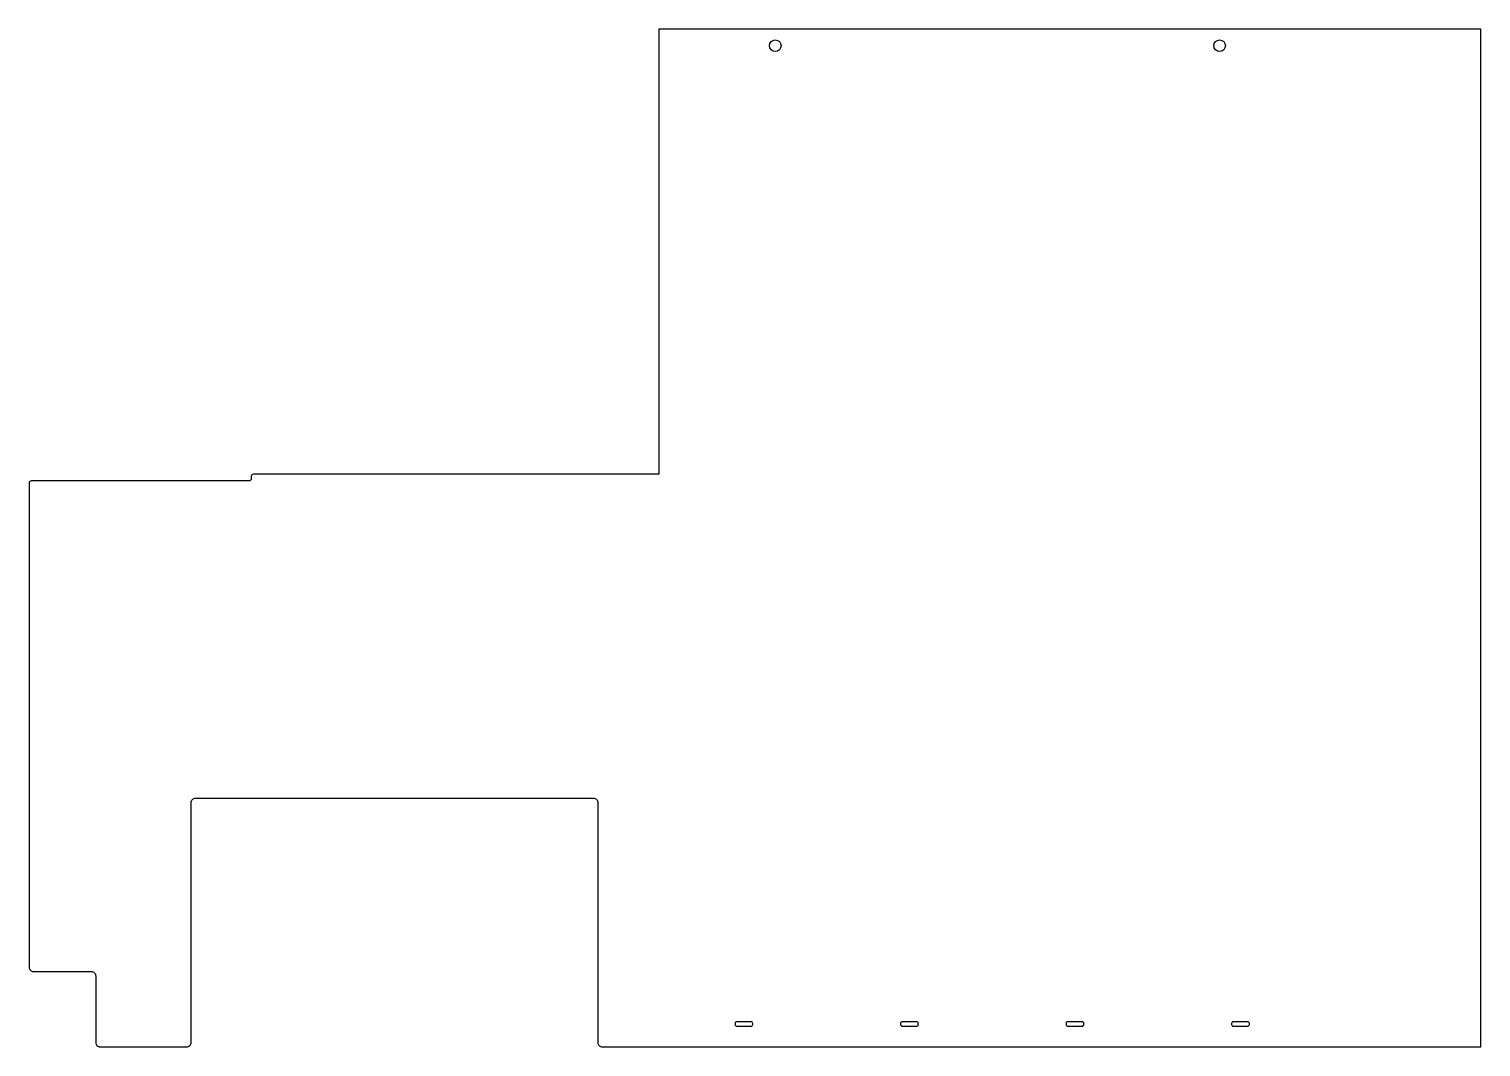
# Model space of a CAD drawing. Extents: x -434 to 220, y 46 to 504.
import ezdxf

# ---------------------------------------------------------------- set-up
doc = ezdxf.new("R2010")
doc.units = 0
doc.header["$MEASUREMENT"] = 0
doc.layers.get('0').update_dxf_attribs({"linetype": 'CONTINUOUS'})

msp = doc.modelspace()

# ---------------------------------------------------------------- linework, layer by layer
at = {"color": 7, "linetype": 'CONTINUOUS'}
for points in [[(-175.5, 46.18), (220, 46.18), (220, 504.44), (-150, 504.44), (-150, 303.99), (-332.5, 303.99, 0.414214), (-333.5, 302.99), (-333.5, 301.99, -0.414214), (-334.5, 300.99), (-432.5, 300.99, 0.414214), (-433.5, 299.99), (-433.5, 82.18, 0.414214), (-431.5, 80.18), (-405.5, 80.18, -0.414214), (-403.5, 78.18), (-403.5, 48.18, 0.414214), (-401.5, 46.18), (-362.5, 46.18, 0.414214), (-360.5, 48.18), (-360.5, 156.18, -0.414214), (-358.5, 158.18), (-179.5, 158.18, -0.414214), (-177.5, 156.18), (-177.5, 48.18, 0.414214)], [(-108.55, 57.54), (-114.95, 57.54, 0.414214), (-115.75, 56.74), (-115.75, 56.34, 0.414214), (-114.95, 55.54), (-108.55, 55.54, 0.414214), (-107.75, 56.34), (-107.75, 56.74, 0.414214)], [(-34.05, 57.54), (-40.45, 57.54, 0.414214), (-41.25, 56.74), (-41.25, 56.34, 0.414214), (-40.45, 55.54), (-34.05, 55.54, 0.414214), (-33.25, 56.34), (-33.25, 56.74, 0.414214)], [(40.45, 57.54), (34.05, 57.54, 0.414214), (33.25, 56.74), (33.25, 56.34, 0.414214), (34.05, 55.54), (40.45, 55.54, 0.414214), (41.25, 56.34), (41.25, 56.74, 0.414214)], [(114.95, 57.54), (108.55, 57.54, 0.414214), (107.75, 56.74), (107.75, 56.34, 0.414214), (108.55, 55.54), (114.95, 55.54, 0.414214), (115.75, 56.34), (115.75, 56.74, 0.414214)]]:
    msp.add_lwpolyline(points, format="xyb", close=True, dxfattribs=at)
for centre in [(-97.62, 496.94), (102.38, 496.94)]:
    msp.add_circle(centre, 2.6, dxfattribs=at)

doc.saveas('drawing.dxf')
